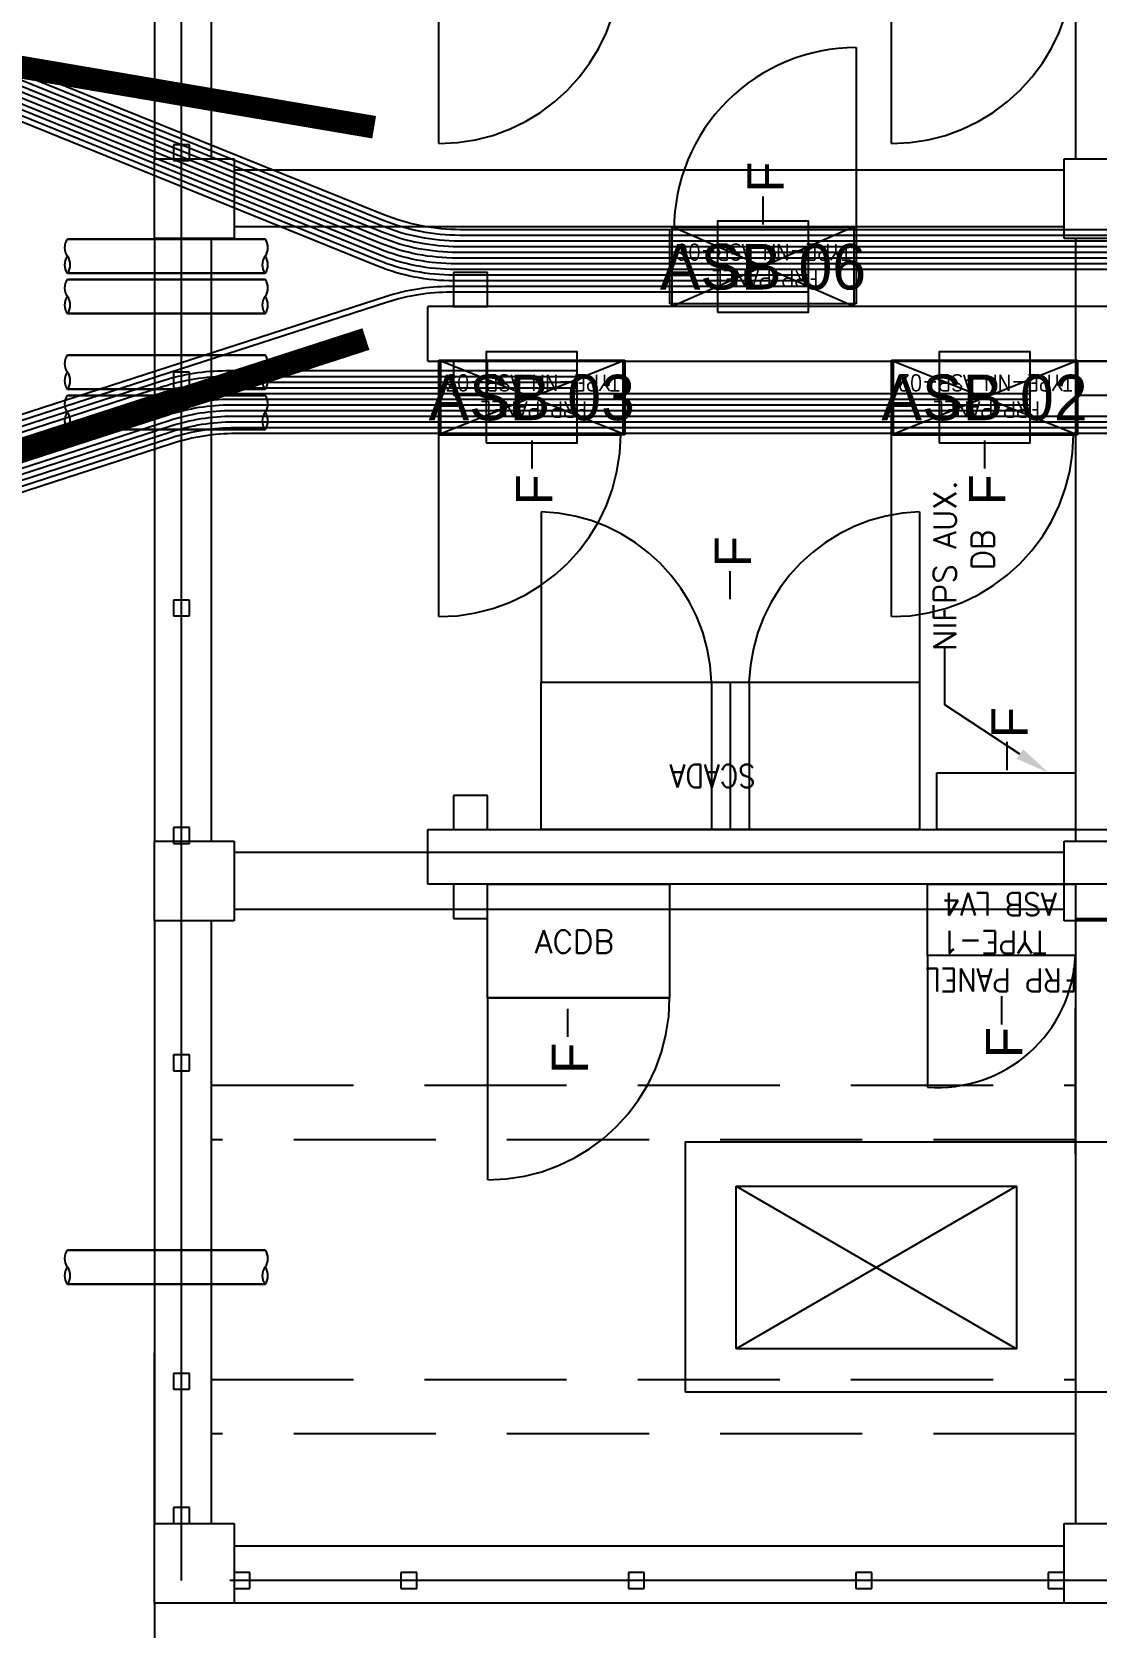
# Model space of a CAD drawing. Header units: metres. Extents: x 530797 to 531186, y 2674849 to 2675274.
# Drawn here: x 530914.96 to 530919.65, y 2675036.74 to 2675043.76 of the extents above; entities that cross this region are included whole.
import ezdxf
from ezdxf.enums import TextEntityAlignment as Align

# ---------------------------------------------------------------- set-up
doc = ezdxf.new("R2010")
doc.units = ezdxf.units.M
for name, pattern in [('DASHED', [0.75, 0.5, -0.25]), ('DASHED2', [0.375, 0.25, -0.125]), ('HIDDEN', [0.375, 0.25, -0.125]), ('PHANTOM', [63.5, 31.75, -6.35, 6.35, -6.35, 6.35, -6.35])]:
    doc.linetypes.add(name, pattern=pattern)
for name, color, linetype in [('1', 5, 'Continuous'), ('Excavation', 7, 'Continuous'), ('IDT', 7, 'Continuous'), ('LT Cable(AG) INV to LT Panel BL-09', 2, 'Continuous')]:
    doc.layers.add(name, color=color, linetype=linetype)
doc.styles.add('Arial', font='arial.ttf')
doc.styles.add('RomanS', font='romans.shx')
doc.styles.get("Standard").update_dxf_attribs({"font": 'Adani Regular.ttf'})
doc.linetypes.add('FOUNDATION LAYOUT$0$FENCELINE1', pattern='A,6.35,-2.54,[133,ltypeshp.shx,S=2.54,R=0,X=-2.54,Y=0],-2.54,25.4', length=36.83)

# ---------------------------------------------------------------- blocks, each defined once
blk = doc.blocks.new('ASB')
at = {"layer": '1', "color": 5}
blk.add_lwpolyline([(-0.2, -0.2), (0.2, -0.2), (0.2, 0.2), (-0.2, 0.2)], close=True, dxfattribs=at)
at = {"layer": '1', "color": 7}
blk.add_attdef('ID', text='', height=0.2, dxfattribs=at).set_placement((0, 0), align=Align.MIDDLE_CENTER)
blk = doc.blocks.new('IDT')
at = {"layer": 'IDT', "color": 8}
for p, q in [((29.552, 18.4101), (29.902, 18.4101)), ((29.902, 18.4101), (29.902, 18.0601)), ((29.902, 18.4101), (33.552, 18.4101)), ((33.552, 18.0601), (33.552, 18.4101)), ((33.552, 18.4101), (33.902, 18.4101)), ((33.902, 18.4101), (33.902, 18.0601)), ((29.902, 18.3453), (29.902, 18.2753)), ((29.972, 18.3453), (29.902, 18.3453)), ((29.972, 18.2753), (29.972, 18.3453)), ((30.7481, 18.3453), (30.7481, 18.2753)), ((30.8181, 18.3453), (30.7481, 18.3453)), ((30.8181, 18.2753), (30.8181, 18.3453)), ((31.7481, 18.3453), (31.7481, 18.2753)), ((31.8181, 18.3453), (31.7481, 18.3453)), ((31.8181, 18.2753), (31.8181, 18.3453)), ((32.7481, 18.3453), (32.7481, 18.2753)), ((32.8181, 18.3453), (32.7481, 18.3453)), ((32.8181, 18.2753), (32.8181, 18.3453)), ((33.482, 18.3453), (33.482, 18.2753)), ((33.552, 18.3453), (33.482, 18.3453)), ((33.552, 18.2753), (33.552, 18.3453)), ((29.902, 18.2753), (29.972, 18.2753)), ((30.7481, 18.2753), (30.8181, 18.2753)), ((31.7481, 18.2753), (31.8181, 18.2753)), ((32.7481, 18.2753), (32.8181, 18.2753)), ((33.482, 18.2753), (33.552, 18.2753)), ((29.902, 18.1601), (33.552, 18.1601)), ((29.902, 18.0601), (29.552, 18.0601)), ((29.852, 15.4101), (29.852, 18.0601)), ((33.902, 18.0601), (33.552, 18.0601)), ((33.652, 15.4101), (33.652, 18.0601)), ((33.7481, 18.0601), (33.7481, 17.9901)), ((33.8181, 18.0601), (33.7481, 18.0601)), ((33.8181, 17.9901), (33.8181, 18.0601)), ((33.902, 15.4101), (33.902, 18.0601)), ((33.7481, 17.9901), (33.8181, 17.9901)), ((33.7481, 17.4703), (33.7481, 17.4003)), ((33.8181, 17.4703), (33.7481, 17.4703)), ((33.8181, 17.4003), (33.8181, 17.4703)), ((33.7481, 17.4003), (33.8181, 17.4003)), ((30.1117, 16.5771), (30.1117, 17.2916)), ((30.1117, 17.2916), (31.3439, 17.2916)), ((31.3439, 16.5771), (30.1117, 17.2916)), ((30.1117, 16.5771), (31.3439, 17.2916)), ((31.3439, 17.2916), (31.3439, 16.5771)), ((31.3439, 16.5771), (30.1117, 16.5771)), ((29.852, 16.4349), (29.852, 15.7954)), ((33.652, 16.1329), (33.652, 16.1329)), ((33.7481, 16.0703), (33.7481, 16.0003)), ((33.8181, 16.0703), (33.7481, 16.0703)), ((33.8181, 16.0003), (33.8181, 16.0703)), ((33.7481, 16.0003), (33.8181, 16.0003)), ((29.552, 15.4101), (29.902, 15.4101)), ((29.852, 15.3997), (29.702, 15.3997)), ((29.852, 15.2497), (29.852, 15.3997)), ((29.902, 15.4101), (29.902, 15.0601)), ((32.4369, 15.3997), (32.4369, 15.2497)), ((32.5869, 15.3997), (32.4369, 15.3997)), ((32.5869, 15.2497), (32.5869, 15.3997)), ((33.552, 15.0601), (33.552, 15.4101)), ((33.552, 15.4101), (33.902, 15.4101)), ((33.902, 15.4101), (33.902, 15.0601)), ((29.902, 15.3601), (33.552, 15.3601)), ((26.802, 15.2497), (32.6992, 15.2497)), ((29.702, 15.2497), (29.852, 15.2497)), ((32.4369, 15.2497), (32.5869, 15.2497)), ((32.6992, 15.2497), (32.6992, 15.0097)), ((29.902, 15.1101), (33.552, 15.1101)), ((29.902, 15.0601), (29.552, 15.0601)), ((29.852, 12.4101), (29.852, 15.0601)), ((33.902, 15.0601), (33.552, 15.0601)), ((33.652, 12.4101), (33.652, 15.0601)), ((33.7481, 15.0703), (33.7481, 15.0003)), ((33.8181, 15.0703), (33.7481, 15.0703)), ((33.8181, 15.0003), (33.8181, 15.0703)), ((33.902, 12.4101), (33.902, 15.0601)), ((32.6992, 15.0097), (26.802, 15.0097)), ((31.2873, 14.3618), (31.2873, 15.0097)), ((31.3698, 14.3618), (31.3698, 15.0097)), ((31.4523, 14.3618), (31.4523, 15.0097)), ((32.4369, 15.0097), (32.4369, 14.8597)), ((32.5869, 15.0097), (32.4369, 15.0097)), ((32.5869, 14.8597), (32.5869, 15.0097)), ((33.7481, 15.0003), (33.8181, 15.0003)), ((32.4369, 14.8597), (32.5869, 14.8597)), ((33.7481, 14.0703), (33.7481, 14.0003)), ((33.8181, 14.0703), (33.7481, 14.0703)), ((33.8181, 14.0003), (33.8181, 14.0703)), ((33.7481, 14.0003), (33.8181, 14.0003)), ((29.843, 13.2732), (30.661, 13.2732)), ((29.843, 12.9462), (29.843, 13.2732)), ((29.852, 12.9497), (29.852, 13.2697)), ((29.852, 13.2697), (30.652, 13.2697)), ((30.652, 13.2697), (29.852, 12.9497)), ((30.652, 12.9497), (29.852, 13.2697)), ((30.652, 13.2697), (30.652, 12.9497)), ((30.661, 13.2732), (30.661, 12.9462)), ((31.8339, 13.2732), (32.6519, 13.2732)), ((31.8339, 12.9462), (31.8339, 13.2732)), ((31.8429, 12.9497), (31.8429, 13.2697)), ((31.8429, 13.2697), (32.6429, 13.2697)), ((31.8429, 12.9497), (32.6429, 13.2697)), ((31.8429, 13.2697), (32.6429, 12.9497)), ((32.6429, 13.2697), (32.6429, 12.9497)), ((32.6519, 13.2732), (32.6519, 12.9462)), ((29.852, 13.0997), (29.702, 13.0997)), ((29.852, 12.9497), (29.852, 13.0997)), ((32.4369, 13.0997), (32.4369, 12.9497)), ((32.5869, 13.0997), (32.4369, 13.0997)), ((32.5869, 12.9497), (32.5869, 13.0997)), ((33.7481, 13.0685), (33.7481, 12.9985)), ((33.8181, 13.0685), (33.7481, 13.0685)), ((33.8181, 12.9985), (33.8181, 13.0685)), ((33.7481, 12.9985), (33.8181, 12.9985)), ((32.6992, 12.9497), (26.802, 12.9497)), ((29.702, 12.9497), (29.852, 12.9497)), ((30.661, 12.9462), (29.843, 12.9462)), ((30.652, 12.9497), (29.852, 12.9497)), ((32.6519, 12.9462), (31.8339, 12.9462)), ((32.6429, 12.9497), (31.8429, 12.9497)), ((32.4369, 12.9497), (32.5869, 12.9497)), ((32.6993, 12.9497), (32.6993, 12.7097)), ((26.802, 12.7097), (32.6992, 12.7097)), ((30.826, 12.3601), (30.826, 12.7097)), ((30.826, 12.7097), (31.626, 12.7097)), ((30.826, 12.3601), (31.626, 12.7097)), ((30.826, 12.7097), (31.626, 12.3601)), ((31.626, 12.7097), (31.626, 12.3601)), ((32.4369, 12.7097), (32.4369, 12.5597)), ((32.5869, 12.7097), (32.4369, 12.7097)), ((32.5869, 12.5597), (32.5869, 12.7097)), ((30.817, 12.6984), (31.635, 12.6984)), ((30.817, 12.3714), (30.817, 12.6984)), ((31.635, 12.6984), (31.635, 12.3714)), ((32.4369, 12.5597), (32.5869, 12.5597)), ((29.552, 12.4101), (29.902, 12.4101)), ((29.902, 12.4101), (29.902, 12.0601)), ((29.902, 12.3601), (33.552, 12.3601)), ((31.635, 12.3714), (30.817, 12.3714)), ((31.626, 12.3601), (30.826, 12.3601)), ((33.552, 12.0601), (33.552, 12.4101)), ((33.552, 12.4101), (33.902, 12.4101)), ((33.902, 12.4101), (33.902, 12.0601)), ((29.902, 12.1101), (33.552, 12.1101)), ((29.902, 12.0601), (29.552, 12.0601)), ((29.852, 9.4101), (29.852, 12.0601)), ((33.902, 12.0601), (33.552, 12.0601)), ((33.652, 9.4101), (33.652, 12.0601)), ((33.7481, 12.0685), (33.7481, 11.9985)), ((33.8181, 12.0685), (33.7481, 12.0685)), ((33.8181, 11.9985), (33.8181, 12.0685)), ((33.902, 9.4101), (33.902, 12.0601)), ((33.7481, 11.9985), (33.8181, 11.9985))]:
    blk.add_line(p, q, dxfattribs=at)
at = {"layer": 'IDT', "color": 8, "linetype": 'DASHED2', "ltscale": 5}
for p, q in [((32.802, 18.4101), (33.902, 18.4101)), ((33.902, 18.4101), (33.902, 17.3101))]:
    blk.add_line(p, q, dxfattribs=at)
at = {"layer": 'IDT', "color": 8, "linetype": 'PHANTOM', "ltscale": 0.25}
for p, q in [((25.6331, 18.3103), (33.7831, 18.3103)), ((33.7831, 18.3103), (33.7831, 9.1603))]:
    blk.add_line(p, q, dxfattribs=at)
at = {"layer": 'IDT', "color": 8, "linetype": 'HIDDEN', "ltscale": 2.5}
for p, q in [((29.852, 17.6665), (33.652, 17.6665)), ((33.652, 17.4265), (29.852, 17.4265)), ((29.852, 16.3729), (33.652, 16.3729)), ((33.652, 16.1329), (29.852, 16.1329))]:
    blk.add_line(p, q, dxfattribs=at)
at = {"layer": 'IDT', "color": 124}
for p, q in [((34.2845, 17.0079), (33.4155, 17.0079)), ((33.4155, 17.0079), (34.2845, 17.0079)), ((33.4155, 16.8579), (34.2845, 16.8579)), ((34.2845, 16.8579), (33.4155, 16.8579)), ((34.2845, 13.2505), (33.4155, 13.2505)), ((33.4155, 13.2505), (34.2845, 13.2505)), ((33.4155, 13.1005), (34.2845, 13.1005)), ((34.2845, 13.1005), (33.4155, 13.1005)), ((34.2845, 13.0734), (33.4155, 13.0734)), ((33.4155, 13.0734), (34.2845, 13.0734)), ((33.4155, 12.9234), (34.2845, 12.9234)), ((34.2845, 12.9234), (33.4155, 12.9234)), ((34.2845, 12.7409), (33.4155, 12.7409)), ((33.4155, 12.7409), (34.2845, 12.7409)), ((33.4155, 12.5909), (34.2845, 12.5909)), ((34.2845, 12.5909), (33.4155, 12.5909)), ((34.2845, 12.5638), (33.4155, 12.5638)), ((33.4155, 12.5638), (34.2845, 12.5638)), ((33.4155, 12.4138), (34.2845, 12.4138)), ((34.2845, 12.4138), (33.4155, 12.4138))]:
    blk.add_line(p, q, dxfattribs=at)
at = {"layer": 'IDT', "color": 8, "linetype": 'DASHED', "ltscale": 5}
for p, q in [((32.4365, 16.5497), (32.4365, 15.7497)), ((30.502, 15.5637), (30.502, 16.1417)), ((32.3927, 15.7497), (31.6365, 15.7497)), ((32.4365, 15.7497), (32.3927, 15.7497)), ((30.5375, 13.6118), (30.5375, 14.3618)), ((32.202, 13.6118), (32.202, 14.3618)), ((30.661, 14.0732), (30.661, 13.2732)), ((32.6519, 14.0732), (32.6519, 13.2732)), ((30.5375, 13.6118), (30.5375, 13.6118)), ((32.202, 13.6118), (32.202, 13.6118)), ((30.6172, 13.2732), (29.861, 13.2732)), ((30.661, 13.2732), (30.6172, 13.2732)), ((32.6081, 13.2732), (31.8519, 13.2732)), ((32.6519, 13.2732), (32.6081, 13.2732)), ((30.817, 11.5714), (30.817, 12.3714)), ((30.817, 12.3714), (30.8609, 12.3714)), ((30.8609, 12.3714), (31.617, 12.3714)), ((30.661, 11.9932), (30.661, 11.1932)), ((32.6519, 11.9932), (32.6519, 11.1932))]:
    blk.add_line(p, q, dxfattribs=at)
at = {"layer": 'IDT', "color": 7}
for p, q in [((30.177, 15.7932), (30.177, 15.8657)), ((32.0863, 15.8484), (32.0863, 15.9209)), ((30.177, 15.7421), (30.177, 15.7932)), ((32.0863, 15.7973), (32.0863, 15.8484)), ((31.6365, 15.7486), (32.4369, 15.7497)), ((31.6365, 15.2497), (31.6365, 15.7486)), ((32.4369, 15.7497), (32.4369, 15.2497)), ((29.852, 15.5637), (30.502, 15.5637)), ((29.852, 15.2497), (29.852, 15.5637)), ((30.502, 15.5637), (30.502, 15.2497)), ((30.502, 15.2497), (29.852, 15.2497)), ((32.4369, 15.2497), (31.6365, 15.2497)), ((29.852, 15.0097), (30.462, 15.0097)), ((29.852, 14.7597), (29.852, 15.0097)), ((30.462, 15.0097), (30.462, 14.7597)), ((30.5375, 15.0097), (32.202, 15.0097)), ((30.5375, 14.3618), (30.5375, 15.0097)), ((32.202, 15.0097), (32.202, 14.3618)), ((30.462, 14.7597), (29.852, 14.7597)), ((30.1529, 14.748), (30.1529, 14.6969)), ((30.1529, 14.6969), (30.1529, 14.6243)), ((32.202, 14.3618), (30.5375, 14.3618)), ((31.3698, 13.9969), (31.3698, 13.9457)), ((31.3698, 13.9457), (31.3698, 13.8732)), ((30.252, 13.3493), (30.252, 13.4218)), ((32.2429, 13.3493), (32.2429, 13.4218)), ((30.252, 13.2982), (30.252, 13.3493)), ((32.2429, 13.2982), (32.2429, 13.3493)), ((29.843, 13.2732), (30.661, 13.2732)), ((29.843, 12.9462), (29.843, 13.2732)), ((30.661, 13.2732), (30.661, 12.9462)), ((31.8339, 13.2732), (32.6519, 13.2732)), ((31.8339, 12.9462), (31.8339, 13.2732)), ((32.6519, 13.2732), (32.6519, 12.9462)), ((30.661, 12.9462), (29.843, 12.9462)), ((32.6519, 12.9462), (31.8339, 12.9462)), ((30.817, 12.6984), (31.635, 12.6984)), ((30.817, 12.3714), (30.817, 12.6984)), ((31.635, 12.6984), (31.635, 12.3714)), ((31.635, 12.3714), (30.817, 12.3714)), ((31.226, 12.3497), (31.226, 12.2985)), ((31.226, 12.2985), (31.226, 12.226))]:
    blk.add_line(p, q, dxfattribs=at)
at = {"layer": 'IDT', "color": 8, "linetype": 'ByBlock', "lineweight": -2, "ltscale": 0.1}
for p, q in [((30.096, 14.6774), (30.426, 14.4611)), ((30.426, 14.4611), (30.426, 14.2072))]:
    blk.add_line(p, q, dxfattribs=at)
at = {"layer": 'IDT', "color": 7, "linetype": 'FOUNDATION LAYOUT$0$FENCELINE1', "ltscale": 0.01}
blk.add_lwpolyline([(33.902, 18.4101), (33.9018, 22.4854), (21.4107, 22.4854)], dxfattribs=at)
at = {"layer": 'IDT', "color": 8}
blk.add_lwpolyline([(31.567, 17.4829), (31.567, 16.3829), (28.767, 16.3829), (28.767, 17.4829)], close=True, dxfattribs=at)
at = {"layer": 'IDT', "color": 124}
for centre, start, end in [((33.4653, 16.9704), 143.02764, 216.97236), ((33.3657, 16.9704), 323.02764, 36.97236), ((34.3344, 16.9704), 143.02764, 216.97236), ((34.2347, 16.9704), 323.02764, 36.97236), ((33.4653, 16.8954), 143.02764, 216.97236), ((34.2347, 16.8954), 323.02764, 36.97236), ((33.4653, 13.213), 143.02764, 216.97236), ((33.3657, 13.213), 323.02764, 36.97236), ((34.3344, 13.213), 143.02764, 216.97236), ((34.2347, 13.213), 323.02764, 36.97236), ((33.4653, 13.138), 143.02764, 216.97236), ((34.2347, 13.138), 323.02764, 36.97236), ((33.4653, 13.0359), 143.02764, 216.97236), ((33.3657, 13.0359), 323.02764, 36.97236), ((34.3344, 13.0359), 143.02764, 216.97236), ((34.2347, 13.0359), 323.02764, 36.97236), ((33.4653, 12.9609), 143.02764, 216.97236), ((34.2347, 12.9609), 323.02764, 36.97236), ((33.4653, 12.7034), 143.02764, 216.97236), ((33.3657, 12.7034), 323.02764, 36.97236), ((34.3344, 12.7034), 143.02764, 216.97236), ((34.2347, 12.7034), 323.02764, 36.97236), ((33.4653, 12.6284), 143.02764, 216.97236), ((34.2347, 12.6284), 323.02764, 36.97236), ((33.4653, 12.5263), 143.02764, 216.97236), ((33.3657, 12.5263), 323.02764, 36.97236), ((34.3344, 12.5263), 143.02764, 216.97236), ((34.2347, 12.5263), 323.02764, 36.97236), ((33.4653, 12.4513), 143.02764, 216.97236), ((34.2347, 12.4513), 323.02764, 36.97236)]:
    blk.add_arc(centre, 0.0624, start, end, dxfattribs=at)
at = {"layer": 'IDT', "color": 8, "linetype": 'DASHED', "ltscale": 5}
for centre, radius, start, end in [((32.4365, 15.7497), 0.8, 90, 180), ((30.4575, 15.5373), 0.606, 85.7856, 177.50336), ((30.512, 14.3876), 0.7761, 271.87815, 358.10123), ((29.6994, 14.7411), 1.4413, 344.74337, 344.78968), ((32.2275, 14.3876), 0.7761, 181.89877, 268.12185), ((30.661, 13.2732), 0.8, 90, 180), ((32.6519, 13.2732), 0.8, 90, 180), ((30.817, 12.3714), 0.8, 270, 0), ((30.661, 11.1932), 0.8, 90, 180), ((32.6519, 11.1932), 0.8, 90, 180)]:
    blk.add_arc(centre, radius, start, end, dxfattribs=at)
at = {"layer": 'IDT', "color": 8, "ltscale": 0.1}
blk.add_solid([(30.0823, 14.6565), (29.9705, 14.7597), (30.1097, 14.6983)], dxfattribs=at)
at = {"layer": 'IDT', "color": 7, "style": 'Arial'}
for p in [(31.9951, 16.0827), (30.0858, 16.0139), (30.0617, 14.6072), (31.2786, 13.856), (30.1608, 13.5836), (32.1517, 13.5836), (31.1348, 12.2089)]:
    blk.add_text('F', height=0.16, rotation=270, dxfattribs=at).set_placement(p)
at = {"layer": 'IDT', "color": 7, "style": 'RomanS', "width": 0.9}
for s, height, p in [('FRP PANEL', 0.1, (29.8434, 15.6209)), ('TYPE-1', 0.1, (29.9782, 15.4542)), ('ASB LV4', 0.1, (29.9342, 15.2876)), ('SCADA', 0.1, (31.2586, 14.724)), ('FRP PANEL', 0.07, (30.0088, 13.1269)), ('FRP PANEL', 0.07, (31.9997, 13.1269)), ('TYPE-NN ASB-02', 0.07, (29.8647, 13.0102)), ('TYPE-NN ASB-03', 0.07, (31.8556, 13.0102)), ('FRP PANEL', 0.07, (30.9828, 12.5521)), ('TYPE-NN ASB-06', 0.07, (30.8387, 12.4354))]:
    blk.add_text(s, height=height, dxfattribs=at).set_placement(p)
at = {"layer": 'IDT', "color": 7, "ltscale": 0.1, "style": 'RomanS'}
blk.add_text('ACDB', height=0.1, rotation=180, dxfattribs=at).set_placement((32.2286, 15.5521))
at = {"layer": 'IDT', "color": 8, "style": 'RomanS'}
for s, p in [('NIFPS AUX.', (30.376, 14.2243)), (' DB', (30.2093, 13.9386))]:
    blk.add_text(s, height=0.1, rotation=270, dxfattribs=at).set_placement(p)

msp = doc.modelspace()

# ---------------------------------------------------------------- linework, layer by layer
at = {"layer": 'Excavation', "const_width": 0.1}
for points in [[(530916.4675, 2675043.3374), (530914.4823, 2675043.6751), (530907.5573, 2675043.6751), (530907.5573, 2675020.6903)], [(530916.4313, 2675042.4061), (530914.4823, 2675041.7751), (530910.4073, 2675041.7751), (530910.4073, 2675020.6903)]]:
    msp.add_lwpolyline(points, dxfattribs=at)
at = {"layer": 'LT Cable(AG) INV to LT Panel BL-09'}
for points in [[(530922.3923, 2675042.8869), (530916.8472, 2675042.8869, -0.096125), (530916.5106, 2675042.9522), (530914.5636, 2675043.7374, 0.042157), (530914.4126, 2675043.7501), (530908.3823, 2675043.7501, 0.414214), (530907.4823, 2675042.8501), (530907.4823, 2675020.726, 0.021647), (530907.4857, 2675020.6482), (530907.5289, 2675020.1498, -0.021647), (530907.5323, 2675020.072), (530907.5323, 2674952.355, -0.414214), (530906.6323, 2674951.455), (530864.4576, 2674951.455, -0.414214), (530863.5576, 2674952.355), (530863.5576, 2674952.7298)], [(530922.3923, 2675042.8619), (530916.8439, 2675042.8619, -0.09618), (530916.5071, 2675042.9273), (530914.5614, 2675043.7124, 0.042157), (530914.4105, 2675043.7251), (530908.4073, 2675043.7251, 0.414214), (530907.5073, 2675042.8251), (530907.5073, 2675020.7271, 0.021647), (530907.5107, 2675020.6493), (530907.5539, 2675020.1509, -0.021647), (530907.5573, 2675020.073), (530907.5573, 2674929.83, -0.414214), (530906.6573, 2674928.93), (530864.4576, 2674928.93, -0.414214), (530863.5576, 2674929.83), (530863.5576, 2674930.2298)], [(530922.3923, 2675042.8369), (530916.8406, 2675042.8369, -0.096235), (530916.5036, 2675042.9023), (530914.5593, 2675043.6874, 0.042157), (530914.4084, 2675043.7001), (530908.4323, 2675043.7001, 0.414214), (530907.5323, 2675042.8001), (530907.5323, 2675020.7282, 0.021647), (530907.5357, 2675020.6504), (530907.5789, 2675020.1519, -0.021647), (530907.5823, 2675020.0741), (530907.5823, 2674899.805, -0.414214), (530906.6823, 2674898.905), (530864.4576, 2674898.905, -0.414214), (530863.5576, 2674899.805), (530863.5576, 2674900.2298)], [(530922.3923, 2675042.8119), (530916.8372, 2675042.8119, -0.09629), (530916.5001, 2675042.8774), (530914.5572, 2675043.6624, 0.042157), (530914.4063, 2675043.6751), (530908.4573, 2675043.6751, 0.414214), (530907.5573, 2675042.7751), (530907.5573, 2675020.7293, 0.021647), (530907.5607, 2675020.6514), (530907.6039, 2675020.153, -0.021647), (530907.6073, 2675020.0752), (530907.6073, 2674869.78, -0.414214), (530906.7073, 2674868.88), (530864.4576, 2674868.88, -0.414214), (530863.5576, 2674869.78), (530863.5576, 2674870.2298)], [(530920.4513, 2675042.7869), (530916.8339, 2675042.7869, -0.096345), (530916.4966, 2675042.8525), (530914.5551, 2675043.6374, 0.042157), (530914.4042, 2675043.6501), (530908.4823, 2675043.6501, 0.414214), (530907.5823, 2675042.7501), (530907.5823, 2675020.7303, 0.021647), (530907.5857, 2675020.6525), (530907.6289, 2675020.1541, -0.021647), (530907.6323, 2675020.0763), (530907.6323, 2674869.805, 0.414214), (530908.5323, 2674868.905), (531118.417, 2674868.905, 0.414214), (531119.317, 2674869.805), (531119.317, 2674870.2298)], [(530920.4513, 2675042.7619), (530916.8306, 2675042.7619, -0.096401), (530916.493, 2675042.8276), (530914.553, 2675043.6124, 0.042157), (530914.402, 2675043.6251), (530908.5073, 2675043.6251, 0.414214), (530907.6073, 2675042.7251), (530907.6073, 2675020.7314, 0.021647), (530907.6107, 2675020.6536), (530907.6539, 2675020.1552, -0.021647), (530907.6573, 2675020.0774), (530907.6573, 2674869.83, 0.414214), (530908.5573, 2674868.93), (531021.241, 2674868.93, 0.414214), (531022.141, 2674869.83), (531022.141, 2674870.2298)], [(530920.4513, 2675042.7369), (530916.8272, 2675042.7369, -0.096456), (530916.4895, 2675042.8026), (530914.5509, 2675043.5874, 0.042157), (530914.3999, 2675043.6001), (530908.5323, 2675043.6001, 0.414214), (530907.6323, 2675042.7001), (530907.6323, 2675020.7325, 0.021647), (530907.6357, 2675020.6547), (530907.6789, 2675020.1563, -0.021647), (530907.6823, 2675020.0784), (530907.6823, 2674869.855, 0.414214), (530908.5823, 2674868.955), (530924.065, 2674868.955, 0.414214), (530924.965, 2674869.855), (530924.965, 2674870.2298)], [(530920.4513, 2675042.7119), (530916.8239, 2675042.7119, -0.096512), (530916.486, 2675042.7777), (530914.5488, 2675043.5624, 0.042157), (530914.3978, 2675043.5751), (530908.5573, 2675043.5751, 0.414214), (530907.6573, 2675042.6751), (530907.6573, 2675020.7336, 0.021647), (530907.6607, 2675020.6558), (530907.7039, 2675020.1574, -0.021647), (530907.7073, 2675020.0795), (530907.7073, 2674892.38, 0.414214), (530908.6073, 2674891.48), (531118.417, 2674891.48, 0.414214), (531119.317, 2674892.38), (531119.317, 2674892.7298)], [(530918.3773, 2675042.6869), (530916.8205, 2675042.6869, -0.096568), (530916.4825, 2675042.7528), (530914.5467, 2675043.5374, 0.042157), (530914.3957, 2675043.5501), (530908.5823, 2675043.5501, 0.414214), (530907.6823, 2675042.6501), (530907.6823, 2675020.7347, 0.021647), (530907.6857, 2675020.6569), (530907.7289, 2675020.1584, -0.021647), (530907.7323, 2675020.0806), (530907.7323, 2674892.405, 0.414214), (530908.6323, 2674891.505), (531021.241, 2674891.505, 0.414214), (531022.141, 2674892.405), (531022.141, 2674892.7298)], [(530918.3773, 2675042.6619), (530916.8172, 2675042.6619, -0.096624), (530916.4789, 2675042.7279), (530914.5446, 2675043.5124, 0.042157), (530914.3936, 2675043.5251), (530908.6073, 2675043.5251, 0.414214), (530907.7073, 2675042.6251), (530907.7073, 2675020.7358, 0.021647), (530907.7107, 2675020.6579), (530907.7539, 2675020.1595, -0.021647), (530907.7573, 2675020.0817), (530907.7573, 2674892.43, 0.414214), (530908.6573, 2674891.53), (530924.065, 2674891.53, 0.414214), (530924.965, 2674892.43), (530924.965, 2674892.7298)], [(530918.3773, 2675042.6369), (530916.7992, 2675042.6369, 0.078431), (530916.522, 2675042.5931), (530914.5938, 2675041.9689, -0.078431), (530914.3166, 2675041.9251), (530911.1573, 2675041.9251, 0.414214), (530910.2573, 2675041.0251), (530910.2573, 2675020.8315, 0.093355), (530910.319, 2675020.5041), (530910.4206, 2675020.2438, -0.093355), (530910.4823, 2675019.9164), (530910.4823, 2674922.13, 0.414214), (530911.3823, 2674921.23), (531118.417, 2674921.23, 0.414214), (531119.317, 2674922.13), (531119.317, 2674922.7298)], [(530918.3773, 2675042.6119), (530916.8031, 2675042.6119, 0.078431), (530916.5259, 2675042.5681), (530914.5977, 2675041.9439, -0.078431), (530914.3205, 2675041.9001), (530911.1823, 2675041.9001, 0.414214), (530910.2823, 2675041.0001), (530910.2823, 2675020.8363, 0.093355), (530910.344, 2675020.5088), (530910.4456, 2675020.2485, -0.093355), (530910.5073, 2675019.9211), (530910.5073, 2674922.155, 0.414214), (530911.4073, 2674921.255), (531021.241, 2674921.255, 0.414214), (531022.141, 2674922.155), (531022.141, 2674922.7298)]]:
    msp.add_lwpolyline(points, format="xyb", dxfattribs=at)
at = {"layer": 'LT Cable(AG) INV to LT Panel BL-09', "color": 5}
for points in [[(530917.3604, 2675042.2657), (530915.815, 2675042.2657, 0.078431), (530915.5378, 2675042.222), (530914.6016, 2675041.9189, -0.078431), (530914.3244, 2675041.8751), (530911.2073, 2675041.8751, 0.414214), (530910.3073, 2675040.9751), (530910.3073, 2675020.841, 0.093355), (530910.369, 2675020.5135), (530910.4706, 2675020.2532, -0.093355), (530910.5323, 2675019.9258), (530910.5323, 2674922.18, 0.414214), (530911.4323, 2674921.28), (530924.065, 2674921.28, 0.414214), (530924.965, 2674922.18), (530924.965, 2674922.7298)], [(530917.3604, 2675042.2407), (530915.819, 2675042.2407, 0.078431), (530915.5418, 2675042.197), (530914.6056, 2675041.8939, -0.078431), (530914.3284, 2675041.8501), (530911.2323, 2675041.8501, 0.414214), (530910.3323, 2675040.9501), (530910.3323, 2675020.8457, 0.093355), (530910.394, 2675020.5183), (530910.4956, 2675020.258, -0.093355), (530910.5573, 2675019.9305), (530910.5573, 2674944.705, 0.414214), (530911.4573, 2674943.805), (531118.417, 2674943.805, 0.414214), (531119.317, 2674944.705), (531119.317, 2674945.2298)], [(530917.3604, 2675042.2157), (530915.8229, 2675042.2157, 0.078431), (530915.5457, 2675042.172), (530914.6095, 2675041.8689, -0.078431), (530914.3323, 2675041.8251), (530911.2573, 2675041.8251, 0.414214), (530910.3573, 2675040.9251), (530910.3573, 2675020.8504, 0.093355), (530910.419, 2675020.523), (530910.5206, 2675020.2627, -0.093355), (530910.5823, 2675019.9352), (530910.5823, 2674944.73, 0.414214), (530911.4823, 2674943.83), (531021.241, 2674943.83, 0.414214), (531022.141, 2674944.73), (531022.141, 2674945.2298)], [(530917.3604, 2675042.1907), (530915.8268, 2675042.1907, 0.078431), (530915.5497, 2675042.147), (530914.6135, 2675041.8439, -0.078431), (530914.3363, 2675041.8001), (530911.2823, 2675041.8001, 0.414214), (530910.3823, 2675040.9001), (530910.3823, 2675020.8551, 0.093355), (530910.444, 2675020.5277), (530910.5456, 2675020.2674, -0.093355), (530910.6073, 2675019.94), (530910.6073, 2674944.755, 0.414214), (530911.5073, 2674943.855), (530924.065, 2674943.855, 0.414214), (530924.965, 2674944.755), (530924.965, 2674945.2298)], [(530919.3513, 2675042.1657), (530915.8308, 2675042.1657, 0.078431), (530915.5536, 2675042.122), (530914.6174, 2675041.8189, -0.078431), (530914.3402, 2675041.7751), (530911.3073, 2675041.7751, 0.414214), (530910.4073, 2675040.8751), (530910.4073, 2675020.8598, 0.093355), (530910.469, 2675020.5324), (530910.5706, 2675020.2721, -0.093355), (530910.6323, 2675019.9447), (530910.6323, 2674967.28, 0.414214), (530911.5323, 2674966.38), (531118.417, 2674966.38, 0.414214), (531119.317, 2674967.28), (531119.317, 2674967.7298)], [(530919.3513, 2675042.1407), (530915.8347, 2675042.1407, 0.078431), (530915.5575, 2675042.097), (530914.6214, 2675041.7939, -0.078431), (530914.3442, 2675041.7501), (530911.3323, 2675041.7501, 0.414214), (530910.4323, 2675040.8501), (530910.4323, 2675020.8645, 0.093355), (530910.494, 2675020.5371), (530910.5956, 2675020.2768, -0.093355), (530910.6573, 2675019.9494), (530910.6573, 2674967.305, 0.414214), (530911.5573, 2674966.405), (531021.291, 2674966.405, 0.414214), (531022.191, 2674967.305), (531022.191, 2674967.7298)], [(530919.3513, 2675042.1157), (530915.8387, 2675042.1157, 0.078431), (530915.5615, 2675042.072), (530914.6253, 2675041.7689, -0.078431), (530914.3481, 2675041.7251), (530911.3573, 2675041.7251, 0.414214), (530910.4573, 2675040.8251), (530910.4573, 2675020.8692, 0.093355), (530910.519, 2675020.5418), (530910.6206, 2675020.2815, -0.093355), (530910.6823, 2675019.9541), (530910.6823, 2674974.83, 0.414214), (530911.5823, 2674973.93), (530924.065, 2674973.93, 0.414214), (530924.965, 2674974.83), (530924.965, 2674975.2298)], [(530919.3513, 2675042.0907), (530915.8426, 2675042.0907, 0.078431), (530915.5654, 2675042.047), (530914.6293, 2675041.7439, -0.078431), (530914.3521, 2675041.7001), (530911.3823, 2675041.7001, 0.414214), (530910.4823, 2675040.8001), (530910.4823, 2675020.8739, 0.093355), (530910.544, 2675020.5465), (530910.6456, 2675020.2862, -0.093355), (530910.7073, 2675019.9588), (530910.7073, 2674989.855, 0.414214), (530911.6073, 2674988.955), (531053.683, 2674988.955, 0.414214), (531054.583, 2674989.855), (531054.583, 2674990.2298)], [(530921.5083, 2675042.0657), (530915.8466, 2675042.0657, 0.078431), (530915.5694, 2675042.022), (530914.6332, 2675041.7189, -0.078431), (530914.356, 2675041.6751), (530911.4073, 2675041.6751, 0.414214), (530910.5073, 2675040.7751), (530910.5073, 2675020.8786, 0.093355), (530910.569, 2675020.5512), (530910.6706, 2675020.2909, -0.093355), (530910.7323, 2675019.9635), (530910.7323, 2675004.88, 0.414214), (530911.6323, 2675003.98), (531150.859, 2675003.98, 0.414214), (531151.759, 2675004.88), (531151.759, 2675005.2298)], [(530921.5083, 2675042.0407), (530915.8505, 2675042.0407, 0.078431), (530915.5733, 2675041.997), (530914.6372, 2675041.6939, -0.078431), (530914.36, 2675041.6501), (530911.4323, 2675041.6501, 0.414214), (530910.5323, 2675040.7501), (530910.5323, 2675020.8833, 0.093355), (530910.594, 2675020.5559), (530910.6956, 2675020.2956, -0.093355), (530910.7573, 2675019.9682), (530910.7573, 2675004.905, 0.414214), (530911.6573, 2675004.005), (531086.075, 2675004.005, 0.414214), (531086.975, 2675004.905), (531086.975, 2675005.2298)], [(530921.5083, 2675042.0157), (530915.8545, 2675042.0157, 0.078431), (530915.5773, 2675041.972), (530914.6411, 2675041.6689, -0.078431), (530914.3639, 2675041.6251), (530911.4573, 2675041.6251, 0.414214), (530910.5573, 2675040.7251), (530910.5573, 2675020.8881, 0.093355), (530910.619, 2675020.5606), (530910.7206, 2675020.3003, -0.093355), (530910.7823, 2675019.9729), (530910.7823, 2675004.93, 0.414214), (530911.6823, 2675004.03), (530988.849, 2675004.03, 0.414214), (530989.749, 2675004.93), (530989.749, 2675005.2298)], [(530921.5083, 2675041.9907), (530915.8584, 2675041.9907, 0.078431), (530915.5812, 2675041.947), (530914.645, 2675041.6439, -0.078431), (530914.3679, 2675041.6001), (530911.4823, 2675041.6001, 0.414214), (530910.5823, 2675040.7001), (530910.5823, 2675020.8928, 0.093355), (530910.644, 2675020.5653), (530910.7456, 2675020.305, -0.093355), (530910.8073, 2675019.9776), (530910.8073, 2675004.955, 0.414214), (530911.7073, 2675004.055), (530924.065, 2675004.055, 0.414214), (530924.965, 2675004.955), (530924.965, 2675005.2298)]]:
    msp.add_lwpolyline(points, format="xyb", dxfattribs=at)

# ---------------------------------------------------------------- block references
at = {"layer": '1'}
for p, values in [((530918.1773, 2675042.7239), {'ID': 'ASB 06'}), ((530917.1604, 2675042.1492), {'ID': 'ASB 03'}), ((530919.1513, 2675042.1492), {'ID': 'ASB 02'})]:
    msp.add_blockref('ASB', p, dxfattribs=at).add_auto_attribs(values)
at = {"layer": 'IDT', "color": 8, "rotation": 180}
msp.add_blockref('IDT', (530949.4033, 2675055.2589), dxfattribs=at)

doc.saveas('drawing.dxf')
